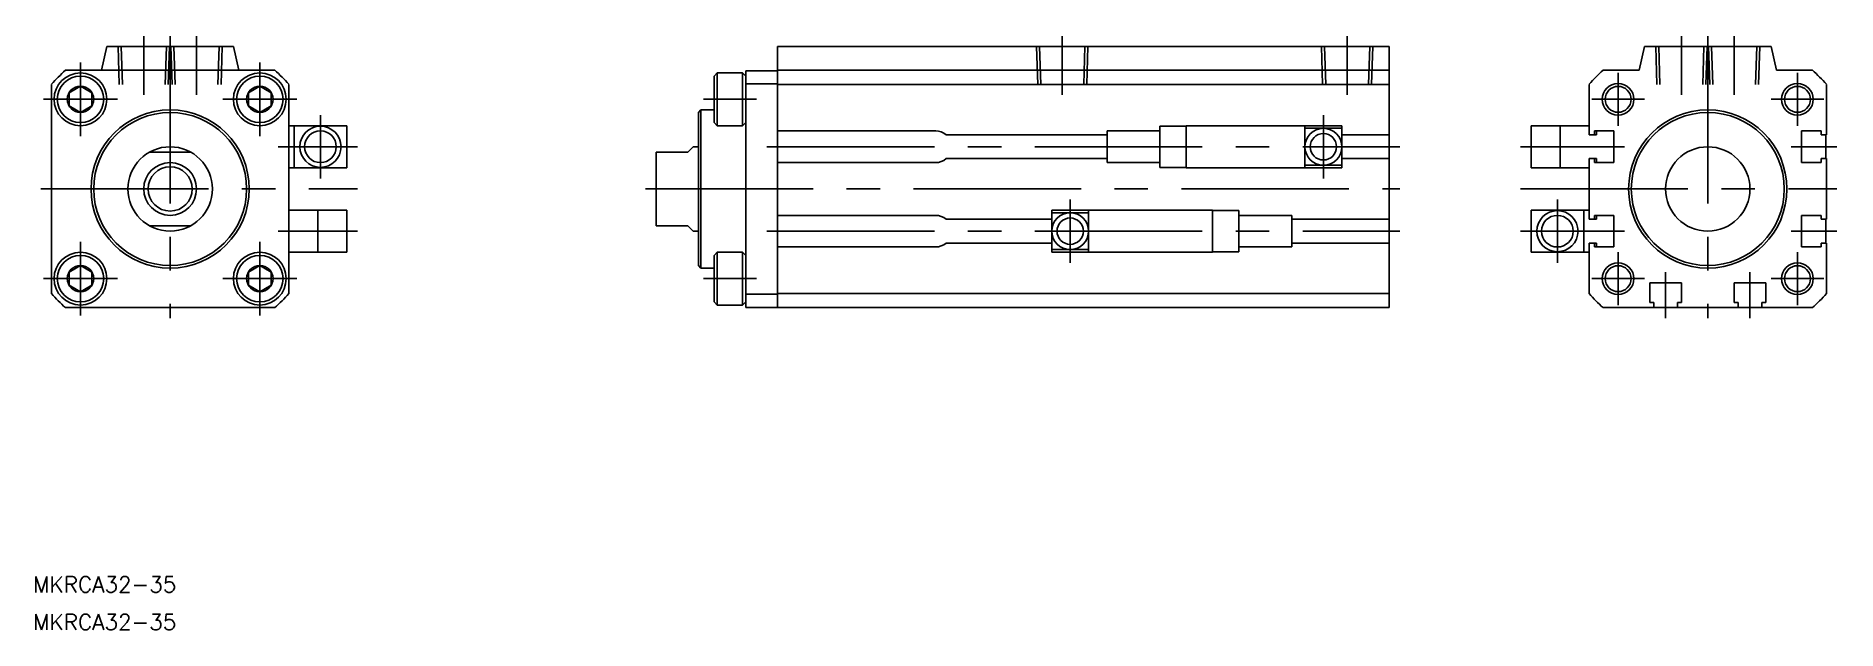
# Model space of a CAD drawing. Extents: x -25 to 316, y -84 to 29.
import ezdxf

# ---------------------------------------------------------------- set-up
doc = ezdxf.new("R2010")
doc.units = 0
doc.linetypes.add('CENTER', pattern=[50.8, 31.75, -6.35, 6.35, -6.35])
doc.linetypes.add('DASHED', pattern=[19.05, 12.7, -6.35])
doc.layers.get('0').update_dxf_attribs({"linetype": 'CONTINUOUS'})
doc.layers.add('CENTER', color=1, linetype='CENTER')
doc.styles.get("Standard").update_dxf_attribs({"font": 'txt.shx', "height": 3, "bigfont": 'bigfont.shx'})

msp = doc.modelspace()

# ---------------------------------------------------------------- linework, layer by layer
at = {"color": 7, "linetype": 'CONTINUOUS'}
for p, q in [((-13, 22.5), (-12, 27)), ((-12, 27), (12, 27)), ((12, 27), (13, 22.5)), ((115.14, 27), (231.14, 27)), ((115.14, 27), (115.14, -22.5)), ((231.14, 27), (231.14, -22.5)), ((279.52, 27), (278.52, 22.5)), ((303.52, 27), (279.52, 27)), ((304.52, 22.5), (303.52, 27)), ((-19.84, 22.5), (-13, 22.5)), ((-13, 22.5), (13, 22.5)), ((13, 22.5), (19.84, 22.5)), ((103.14, 21.4), (103.74, 22)), ((103.14, 21.4), (103.14, 17)), ((103.74, 12), (103.74, 22)), ((108.54, 22), (103.74, 22)), ((108.54, 22), (108.54, 12)), ((109.14, 21.4), (108.54, 22)), ((115.14, 22.4), (109.14, 22.4)), ((109.14, -22.5), (109.14, 22.4)), ((231.14, 22.5), (115.14, 22.5)), ((278.52, 22.5), (271.67, 22.5)), ((311.36, 22.5), (304.52, 22.5)), ((-22.5, 19.84), (-22.5, -19.84)), ((-17, 19.5), (-19.17, 18.25)), ((-19.17, 18.25), (-19.17, 15.75)), ((-14.83, 18.25), (-17, 19.5)), ((-14.83, 15.75), (-14.83, 18.25)), ((17, 19.5), (14.83, 18.25)), ((14.83, 18.25), (14.83, 15.75)), ((19.17, 18.25), (17, 19.5)), ((19.17, 15.75), (19.17, 18.25)), ((22.5, -19.84), (22.5, 19.84)), ((109.14, 19.96), (115.14, 19.96)), ((115.14, 19.84), (231.14, 19.84)), ((269.02, 19.84), (269.02, 10.25)), ((314.02, 10.25), (314.02, 19.84)), ((-19.17, 15.75), (-17, 14.5)), ((-17, 14.5), (-14.83, 15.75)), ((14.83, 15.75), (17, 14.5)), ((17, 14.5), (19.17, 15.75)), ((100.14, 14.5), (100.64, 15)), ((100.14, 14.5), (100.14, 0)), ((100.64, 15), (100.64, -15)), ((103.14, 15), (100.64, 15)), ((103.14, 17), (103.14, 12.6)), ((33.5, 12), (22.5, 12)), ((23.5, 12), (23.5, 4)), ((33.5, 4), (33.5, 12)), ((103.14, 12.6), (103.74, 12)), ((103.74, 12), (108.54, 12)), ((109.14, 12.6), (108.54, 12)), ((115.14, 11), (145.14, 11)), ((147.12, 10.25), (177.64, 10.25)), ((177.64, 11), (177.64, 5)), ((187.64, 11), (177.64, 11)), ((192.64, 11.9), (187.64, 11.9)), ((187.64, 11.9), (187.64, 4.1)), ((222.14, 12), (192.64, 12)), ((192.64, 4), (192.64, 12)), ((215.14, 4), (215.14, 12)), ((215.14, 11.5), (222.14, 11.5)), ((222.14, 12), (222.14, 4)), ((222.14, 10.25), (231.14, 10.25)), ((258.02, 12), (269.02, 12)), ((258.02, 4), (258.02, 12)), ((263.52, 12), (263.52, 4)), ((269.02, 10.25), (270.42, 10.25)), ((270.02, 10.25), (270.02, 11)), ((270.02, 11), (273.72, 11)), ((270.42, 10.25), (270.42, 11)), ((273.72, 11), (273.72, 5)), ((309.32, 5), (309.32, 11)), ((309.32, 11), (313.02, 11)), ((313.02, 11), (313.02, 10.25)), ((313.02, 10.25), (314.02, 10.25)), ((313.92, 5.75), (313.92, 10.25)), ((3.87, 7), (-3.87, 7)), ((92.14, 7), (92.14, -7)), ((98.14, 7), (92.14, 7)), ((98.14, 7), (99.14, 8)), ((100.14, 8), (99.14, 8)), ((33.5, 4), (22.5, 4)), ((145.14, 5), (115.14, 5)), ((177.64, 5.75), (147.12, 5.75)), ((177.64, 5), (187.64, 5)), ((187.64, 4.1), (192.64, 4.1)), ((222.14, 4), (192.64, 4)), ((222.14, 4.5), (215.14, 4.5)), ((231.14, 5.75), (222.14, 5.75)), ((269.02, 4), (258.02, 4)), ((269.02, 5.75), (269.02, -5.75)), ((270.42, 5.75), (269.02, 5.75)), ((270.02, 5), (270.02, 5.75)), ((273.72, 5), (270.02, 5)), ((270.42, 5), (270.42, 5.75)), ((313.02, 5), (309.32, 5)), ((313.02, 5.75), (313.02, 5)), ((314.02, 5.75), (313.02, 5.75)), ((314.02, -5.75), (314.02, 5.75)), ((100.14, 0), (100.14, -14.5)), ((22.5, -4), (33.5, -4)), ((28, -12), (28, -4)), ((33.5, -4), (33.5, -12)), ((115.14, -5), (145.14, -5)), ((147.12, -5.75), (167.14, -5.75)), ((167.14, -4), (197.64, -4)), ((167.14, -12), (167.14, -4)), ((167.14, -4.5), (174.14, -4.5)), ((174.14, -4), (174.14, -12)), ((197.64, -4), (197.64, -12)), ((202.64, -4.1), (197.64, -4.1)), ((202.64, -11.9), (202.64, -4.1)), ((212.64, -5), (202.64, -5)), ((212.64, -11), (212.64, -5)), ((212.64, -5.75), (231.14, -5.75)), ((258.02, -4), (269.02, -4)), ((258.02, -4), (258.02, -12)), ((268.02, -12), (268.02, -4)), ((269.02, -5.75), (270.42, -5.75)), ((270.02, -5), (273.72, -5)), ((270.02, -5.75), (270.02, -5)), ((270.42, -5), (270.42, -5.75)), ((273.72, -5), (273.72, -11)), ((309.32, -11), (309.32, -5)), ((309.32, -5), (313.02, -5)), ((313.02, -5), (313.02, -5.75)), ((313.02, -5.75), (314.02, -5.75)), ((313.92, -10.25), (313.92, -5.75)), ((3.87, -7), (-3.87, -7)), ((92.14, -7), (98.14, -7)), ((98.14, -7), (99.14, -8)), ((99.14, -8), (100.14, -8)), ((33.5, -12), (22.5, -12)), ((103.14, -12.6), (103.74, -12)), ((103.14, -12.6), (103.14, -17)), ((103.74, -22), (103.74, -12)), ((108.54, -12), (103.74, -12)), ((108.54, -12), (108.54, -22)), ((109.14, -12.6), (108.54, -12)), ((145.14, -11), (115.14, -11)), ((167.14, -10.25), (147.12, -10.25)), ((174.14, -11.5), (167.14, -11.5)), ((167.14, -12), (197.64, -12)), ((197.64, -11.9), (202.64, -11.9)), ((202.64, -11), (212.64, -11)), ((231.14, -10.25), (212.64, -10.25)), ((258.02, -12), (269.02, -12)), ((269.02, -10.25), (269.02, -19.84)), ((270.42, -10.25), (269.02, -10.25)), ((270.02, -11), (270.02, -10.25)), ((273.72, -11), (270.02, -11)), ((270.42, -10.25), (270.42, -11)), ((313.02, -11), (309.32, -11)), ((313.02, -10.25), (313.02, -11)), ((314.02, -10.25), (313.02, -10.25)), ((314.02, -19.84), (314.02, -10.25)), ((-17, -14.5), (-19.17, -15.75)), ((-19.17, -15.75), (-19.17, -18.25)), ((-14.83, -15.75), (-17, -14.5)), ((-14.83, -18.25), (-14.83, -15.75)), ((17, -14.5), (14.83, -15.75)), ((14.83, -15.75), (14.83, -18.25)), ((19.17, -15.75), (17, -14.5)), ((19.17, -18.25), (19.17, -15.75)), ((100.64, -15), (100.14, -14.5)), ((100.64, -15), (103.14, -15)), ((103.14, -17), (103.14, -21.4)), ((-19.17, -18.25), (-17, -19.5)), ((-17, -19.5), (-14.83, -18.25)), ((14.83, -18.25), (17, -19.5)), ((17, -19.5), (19.17, -18.25)), ((115.14, -19.96), (109.14, -19.96)), ((231.14, -19.84), (115.14, -19.84)), ((280.52, -17.8), (286.52, -17.8)), ((280.52, -21.5), (280.52, -17.8)), ((286.52, -17.8), (286.52, -21.5)), ((296.52, -17.8), (302.52, -17.8)), ((296.52, -21.5), (296.52, -17.8)), ((302.52, -17.8), (302.52, -21.5)), ((-19.84, -22.5), (19.84, -22.5)), ((103.14, -21.4), (103.74, -22)), ((103.74, -22), (108.54, -22)), ((109.14, -21.4), (108.54, -22)), ((231.14, -22.5), (109.14, -22.5)), ((271.67, -22.5), (311.36, -22.5)), ((281.27, -21.5), (280.52, -21.5)), ((281.27, -22.5), (281.27, -21.5)), ((285.77, -21.5), (285.77, -22.5)), ((286.52, -21.5), (285.77, -21.5)), ((297.27, -21.5), (296.52, -21.5)), ((297.27, -22.5), (297.27, -21.5)), ((301.77, -21.5), (301.77, -22.5)), ((302.52, -21.5), (301.77, -21.5))]:
    msp.add_line(p, q, dxfattribs=at)
at = {"color": 3, "linetype": 'DASHED'}
for p, q in [((-9.64, 19.84), (-9.86, 27)), ((-9.06, 19.84), (-9.28, 27)), ((-0.94, 19.84), (-0.72, 27)), ((-0.36, 19.84), (-0.14, 27)), ((0.36, 19.84), (0.14, 27)), ((0.94, 19.84), (0.72, 27)), ((9.06, 19.84), (9.28, 27)), ((9.64, 19.84), (9.86, 27)), ((164.5, 19.84), (164.27, 27)), ((165.08, 19.84), (164.85, 27)), ((173.2, 19.84), (173.42, 27)), ((173.78, 19.84), (174, 27)), ((218.5, 19.84), (218.27, 27)), ((219.08, 19.84), (218.85, 27)), ((227.2, 19.84), (227.42, 27)), ((227.78, 19.84), (228, 27)), ((281.88, 19.84), (281.65, 27)), ((282.46, 19.84), (282.23, 27)), ((290.58, 19.84), (290.8, 27)), ((291.16, 19.84), (291.38, 27)), ((291.88, 19.84), (291.65, 27)), ((292.46, 19.84), (292.23, 27)), ((300.58, 19.84), (300.8, 27)), ((301.16, 19.84), (301.38, 27))]:
    msp.add_line(p, q, dxfattribs=at)
at = {"color": 7, "linetype": 'CONTINUOUS'}
for centre, radius in [((-17, 17), 5), ((-17, 17), 4.4), ((17, 17), 5), ((17, 17), 4.4), ((-17, 17), 2.5), ((17, 17), 2.5), ((274.52, 17), 2.46), ((308.52, 17), 2.46), ((0, 0), 15), ((0, 0), 14.5), ((291.52, 0), 15), ((291.52, 0), 14.5), ((28.5, 8), 3.9), ((28.5, 8), 3), ((218.64, 8), 3.5), ((218.64, 8), 2.5), ((0, 0), 8), ((291.52, 0), 8), ((0, 0), 4.19), ((170.64, -8), 3.5), ((170.64, -8), 2.5), ((263.02, -8), 3.9), ((263.02, -8), 3), ((-17, -17), 5), ((-17, -17), 4.4), ((17, -17), 5), ((17, -17), 4.4), ((-17, -17), 2.5), ((17, -17), 2.5), ((274.52, -17), 2.46), ((308.52, -17), 2.46)]:
    msp.add_circle(centre, radius, dxfattribs=at)
at = {"color": 3, "linetype": 'CONTINUOUS'}
for centre, radius in [((274.52, 17), 3), ((308.52, 17), 3), ((0, 0), 5), ((274.52, -17), 3), ((308.52, -17), 3)]:
    msp.add_circle(centre, radius, dxfattribs=at)
at = {"color": 7, "linetype": 'CONTINUOUS'}
for centre, radius, start, end in [((0, 0), 30, 131.4096, 138.5904), ((0, 0), 30, 41.4096, 48.5904), ((291.52, 0), 30, 131.4096, 138.5904), ((291.52, 0), 30, 41.4096, 48.5904), ((145.14, 8), 3, 48.5904, 90), ((145.14, 8), 3, 270, 311.4096), ((145.14, -8), 3, 48.5904, 90), ((145.14, -8), 3, 270, 311.4096), ((0, 0), 30, 221.4096, 228.5904), ((0, 0), 30, 311.4096, 318.5904), ((291.52, 0), 30, 221.4096, 228.5904), ((291.52, 0), 30, 311.4096, 318.5904)]:
    msp.add_arc(centre, radius, start, end, dxfattribs=at)
at = {"layer": 'CENTER', "color": 1, "linetype": 'CENTER'}
for p, q in [((-5, 29), (-5, 17.84)), ((0, 29), (0, -24.5)), ((5, 29), (5, 17.84)), ((169.14, 29), (169.14, 17.84)), ((223.14, 29), (223.14, 17.84)), ((286.52, 29), (286.52, 17.84)), ((291.52, 29), (291.52, -24.5)), ((296.52, 29), (296.52, 17.84)), ((-17, 24), (-17, 10)), ((17, 24), (17, 10)), ((274.52, 12), (274.52, 22)), ((308.52, 12), (308.52, 22)), ((-24, 17), (-10, 17)), ((10, 17), (24, 17)), ((28.5, 14), (28.5, 2)), ((101.14, 17), (111.14, 17)), ((218.64, 14), (218.64, 2)), ((269.52, 17), (279.52, 17)), ((303.52, 17), (313.52, 17)), ((35.5, 8), (20.5, 8)), ((113.14, 8), (233.14, 8)), ((256.02, 8), (275.72, 8)), ((307.32, 8), (316.02, 8)), ((-24.5, 0), (35.5, 0)), ((90.14, 0), (233.14, 0)), ((256.02, 0), (316.02, 0)), ((170.64, -2), (170.64, -14)), ((263.02, -2), (263.02, -14)), ((-17, -10), (-17, -24)), ((17, -10), (17, -24)), ((35.5, -8), (20.5, -8)), ((113.14, -8), (233.14, -8)), ((256.02, -8), (275.72, -8)), ((307.32, -8), (316.02, -8)), ((274.52, -22), (274.52, -12)), ((308.52, -22), (308.52, -12)), ((-24, -17), (-10, -17)), ((10, -17), (24, -17)), ((101.14, -17), (111.14, -17)), ((269.52, -17), (279.52, -17)), ((283.52, -15.8), (283.52, -24.5)), ((299.52, -15.8), (299.52, -24.5)), ((303.52, -17), (313.52, -17))]:
    msp.add_line(p, q, dxfattribs=at)

# ---------------------------------------------------------------- texts
at = {"color": 7, "linetype": 'CONTINUOUS'}
for p in [(-25.95, -76.48), (-25.95, -83.61)]:
    msp.add_text('MKRCA32-35', height=3, dxfattribs=at).set_placement(p)

doc.saveas('drawing.dxf')
